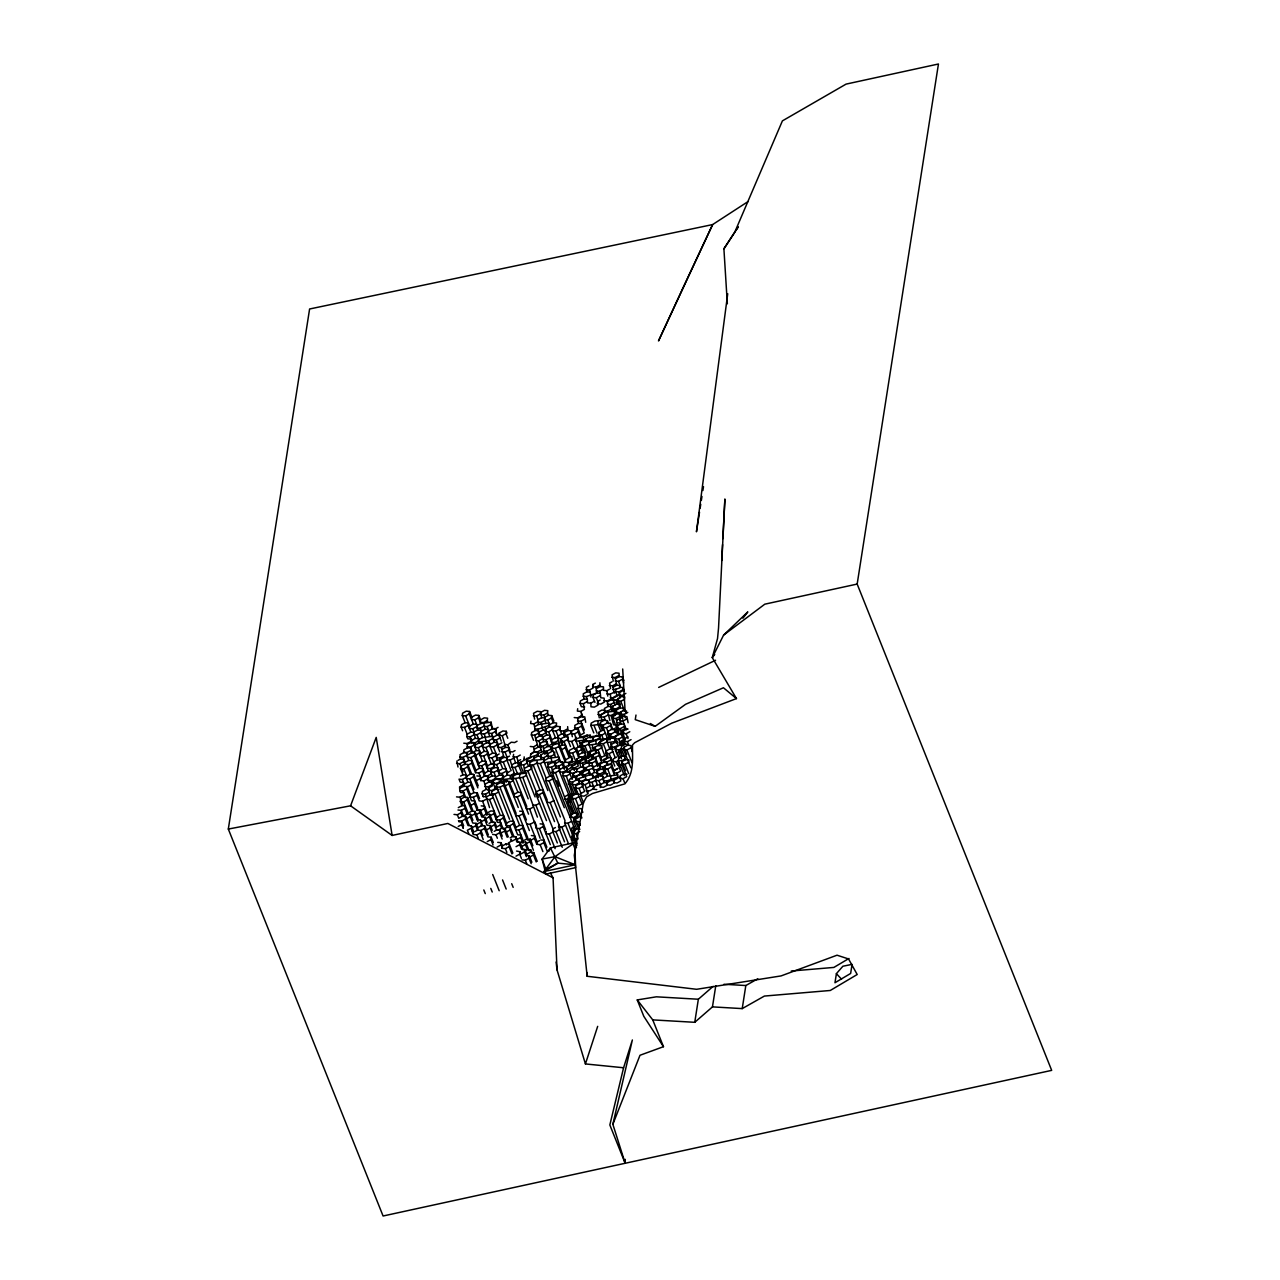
<?xml version="1.0" encoding="UTF-8"?>
<svg xmlns="http://www.w3.org/2000/svg" width="1280" height="1280" viewBox="0 0 1280 1280"><rect width="100%" height="100%" fill="white"/><g stroke="black" fill="none" stroke-linecap="round" stroke-linejoin="round"><path stroke-width="1.5" d="M622.688 668.992L625.088 710.864M625.168 1163.264L612.864 1124.304L632.368 1039.968L623.584 1067.76L609.84 1124.96L625.168 1163.264L625.264 1159.376M721.728 560.448L722.544 544.592M722.864 538.64L724.896 498.976L718.544 628L717.536 638.512L712.272 657.616L736.464 698.592L671.632 723.232L634.72 742.704L632.528 744.912C632.176 758.352 634.704 772.352 624.928 783.824L592.48 793.488L586.592 796.864L583.376 802.752L574.304 855.248L587.168 976.272L696.608 989.296L781.104 975.904L837.04 955.2L848.56 958.96L857.2 974.512L830.272 990.48L764.4 996.064L742.224 1008.608L712.464 1006.88L694.752 1022.304L652.752 1019.888L637.248 999.92L656.352 996.816L698.352 999.232L713.12 986.384M727.728 293.728L696.448 531.808L699.52 512.16M465.12 722.672L461.472 724.704L461.136 727.088L464.48 727.44L467.168 734.176L466.848 736.544L470.192 736.896L473.84 734.88L474.16 732.496L470.832 732.144L468.144 725.408L468.464 723.024L465.12 722.672L462.288 715.568L462.608 713.184L466.256 711.168L469.6 711.52L471.84 717.12L471.52 719.488L474.848 719.84L478.512 717.808L478.832 715.44L475.488 715.088L471.84 717.12M458 767.024L456.864 761.008M459.744 757.04L463.088 757.392L465.088 762.4L464.768 764.784L463.856 759.328L460.512 758.976L460.064 754.672L463.728 752.64L467.056 752.992L466.736 755.376L468.736 760.384L472.08 760.736L471.76 763.104L475.568 772.656L478.912 773.008L482.56 770.976L482.88 768.608L479.552 768.256L475.888 770.272L475.568 772.656M479.536 798.512L477.312 792.928L473.968 792.576L470.912 784.928L471.232 782.544L467.904 782.192L466 777.456L466.336 775.072L462.992 774.72L460.528 768.56L460.848 766.176L464.512 764.144L467.84 764.496L471.76 774.288M463.728 752.64L463.872 749.808L467.52 747.792L470.864 748.144L471.472 752.832L474.8 753.184L478.752 763.072L478.432 765.456L481.76 765.808L485.424 763.776L485.744 761.392L482.4 761.04L478.752 763.072M499.776 751.776L497.056 744.976L497.376 742.608L494.048 742.256L492.912 736.24L482.576 737.568L480.64 732.704L480.96 730.32L477.632 729.968L476.672 724.4L473.328 724.048L469.28 713.888L469.6 711.52M472.72 810.192L467.648 797.488L464.32 797.136L463.872 792.832L460.528 792.48L459.776 790.608L459.568 786.912L463.232 784.88L463.552 782.496L460.224 782.144L459.008 779.136L462.352 779.488L466 777.456M462.288 715.568L465.616 715.92L469.68 726.064L469.344 728.448L472.688 728.8L476.352 726.768M467.52 747.792L467.104 743.552L463.776 743.2M472.928 820.24L470.56 814.32L467.216 813.968L464.976 808.336L465.296 805.968L461.968 805.616L460.336 801.536L460.656 799.168L464.32 797.136M463.536 752.192L466.88 752.544L467.488 757.248L470.816 757.6L474.48 755.568L474.8 753.184M462.352 779.488L464.24 784.224L463.92 786.592L463.232 784.88M469.104 825.024L465.744 816.64L462.416 816.288L460.992 812.752L461.312 810.368L464.976 808.336M471.248 742.736L471.568 740.352L475.232 738.336L478.56 738.688L478.24 741.056L474.576 743.088L471.248 742.736L471.088 739.152L467.744 738.8L466.848 736.544M478.288 785.824L473.744 774.448L470.4 774.096L467.52 766.88L467.84 764.496M460.528 768.56L463.856 768.896L466.752 776.128L466.432 778.512L469.76 778.864L473.424 776.832L473.744 774.448M475.232 738.336L473.968 732L477.632 729.968M481.2 805.856L484.544 806.208L484.224 808.592L480.56 810.624L477.216 810.272L474.496 803.44L474.816 801.056L471.488 800.704L466.768 788.928L467.104 786.544L463.76 786.192L460.096 788.224M482.4 761.04L479.28 753.2L479.6 750.816L476.256 750.48L474.096 745.04L474.416 742.672L471.072 742.32L467.424 744.336M477.12 725.552L476.8 727.92L480.144 728.272L483.808 726.24L487.136 726.592L490.8 724.576L491.12 722.192L480.784 723.52L477.12 725.552L474.848 719.84M478.176 819.008L475.168 811.472L471.824 811.12L467.328 799.872L467.648 797.488M473.872 832.144L471.36 825.872L468.032 825.52L465.424 819.008L465.744 816.64M475.328 744.96L475.008 747.328L478.336 747.68L482 745.664L482.32 743.28L478.992 742.928L475.328 744.96L474.416 742.672M467.104 786.544L470.304 794.592L469.984 796.976L473.328 797.328L476.976 795.296L477.312 792.928M480.592 719.856L480.272 722.24L483.616 722.592L487.264 720.56L487.584 718.192L484.256 717.84L480.592 719.856L478.832 715.44M473.648 734.384L476.976 734.736L478.928 739.584L478.608 741.968L488.928 740.64L492.592 738.608M481.344 731.28L481.024 733.648L484.352 734L488.016 731.984L488.336 729.6L485.008 729.248L481.344 731.28L480.144 728.272M475.088 831.472L477.52 830.128L477.84 827.744L476.096 823.36L472.752 823.008L470.24 816.688L470.56 814.32M480.608 753.36L480.288 755.744L483.632 756.096L487.28 754.064L487.6 751.68L484.272 751.328L480.608 753.36L478.336 747.68M471.36 825.872L472.912 833.872M482.944 744.816L482.608 747.2L485.952 747.552L489.616 745.52L489.936 743.136L486.592 742.8L482.944 744.816L481.936 742.32M477.856 821.392L474.832 813.84L475.168 811.472M480.656 780.56L480.976 778.176L484.624 776.16L487.968 776.512L487.648 778.88L483.984 780.912L480.656 780.56L480.208 776.272L476.88 775.92M477.216 810.272L477.552 807.888L473.328 797.328M477.84 827.744L481.504 825.712L484.848 826.064L484.528 828.448L480.864 830.48L477.52 830.128L475.776 825.728L476.096 823.36M488.8 730.752L488.48 733.136L491.808 733.488L495.472 731.456L495.792 729.072L492.448 728.736L488.8 730.752L487.136 726.592M481.76 765.808L484.688 773.104L484.368 775.488L487.696 775.84L491.36 773.808M482.128 793.792L482.448 791.424L486.096 789.392L489.44 789.744L489.12 792.128L485.456 794.144L482.128 793.792L483.328 796.816M487.152 822.304L485.168 817.344L481.824 816.992L480.032 812.464L480.352 810.08L477.008 809.728M486.096 789.392L483.984 780.912M483.632 756.096L487.536 765.872L487.216 768.24L490.544 768.592L494.208 766.576L494.528 764.192L492 757.888L488.672 757.536L488.992 755.152L485.952 747.552M488.928 740.64L490.064 746.656L493.408 747.008L497.056 744.976M481.504 825.712L480.496 820.016L477.168 819.664M491.808 733.488L492.976 739.6L496.32 739.952L499.984 737.92M483.232 839.584L480.544 832.848L480.864 830.48L482.88 835.52M487.696 775.84L488.192 780.256L491.52 780.608L495.184 778.576L498.88 779.824L502.544 777.808L502.864 775.424L499.52 775.072L495.872 777.104L493.968 772.352L490.624 772L490.96 769.616L494.608 767.584L497.952 767.936L497.632 770.32L499.52 775.072M493.536 795.168L490.192 794.816L488.368 790.256L488.688 787.872L492.352 785.856L491.52 780.608L492.24 782.4L488.912 782.048L485.248 784.08M492.272 830.304L490.384 825.568L487.04 825.216L484.848 819.712L485.168 817.344M493.28 764.272L493.6 761.888L497.264 759.872L500.608 760.224L500.272 762.592L496.624 764.624L493.28 764.272L494.608 767.584M497.264 759.872L495.984 753.488L492.656 753.136L488.992 755.152M507.008 733.152L506.272 731.312L502.944 730.96L499.28 732.992L498.96 735.376L501.264 741.168M518.16 842.368L515.936 836.816L512.608 836.464L510.016 830L510.336 827.632L507.008 827.28L503.312 818.016L503.632 815.632L500.288 815.28L491.648 793.632L491.712 790.608L488.368 790.256M498.96 789.584L495.632 789.232L493.152 783.024L493.472 780.64L497.12 778.624L500.464 778.96L502.144 783.184L505.808 781.152L509.136 781.504L514.24 794.256L513.904 796.64L517.248 796.992L520.912 794.96L521.232 792.592L517.888 792.24L514.24 794.256M493.408 747.008L496.72 755.344L496.4 757.712L499.744 758.064L503.392 756.032M496.32 739.952L498.256 744.8L497.936 747.184L501.28 747.536L504.928 745.504M476.976 795.296L479.216 800.896L482.56 801.248L487.232 812.96L490.896 810.928L494.224 811.28L493.904 813.664L497.344 822.256L500.672 822.608L500.352 824.992L496.688 827.008L494.848 822.4L491.52 822.048L489.392 816.752L489.728 814.368L486.384 814.016L482.72 816.048L480.352 810.08M495.184 778.576L495.504 776.208L492.176 775.856L488.512 777.872M492 832.8L490.064 827.952L490.384 825.568M495.696 786.208L495.36 788.576L491.712 790.608M509.552 819.264L496.624 786.912L496.48 783.376L493.152 783.024M499.952 761.792L500.288 759.424L503.936 757.392L507.28 757.744L506.96 760.112L503.296 762.144L499.952 761.792L502.72 768.72L506.064 769.072L507.2 775.12L503.552 777.152L503.232 779.52L513.552 778.208L513.232 780.576L509.584 782.608M496.624 764.624L499.072 770.752L498.752 773.12L502.08 773.472L505.744 771.456M503.936 757.392L501.28 747.536M493.04 844.96L490.896 839.584L491.216 837.216L487.888 836.864L484.528 828.448M510.288 754.096L509.008 747.696L505.664 747.344L502.288 735.728L496.96 735.2L493.312 737.216M507.776 738.272L505.952 733.696L506.272 731.312M519.696 811.136L523.04 811.488L522.72 813.872L519.056 815.888L515.728 815.536L516.048 813.168L503.952 782.864L500.608 782.512L500.464 778.96M502.272 836.16L499.968 830.368L496.624 830.016L494.528 824.784L494.848 822.4M482.56 801.248L486.208 799.216L489.552 799.568L496.64 817.312L496.304 819.68L499.648 820.032L503.312 818.016M511.152 770.64L506.816 759.776L507.136 757.392L509.568 756.048M532.88 845.68L530.288 839.2L526.96 838.848L522.64 828.048L522.96 825.664L519.632 825.312L503.616 785.248L503.952 782.864M503.296 762.144L507.488 772.656L507.168 775.04L510.544 775.472L514.176 773.36M502.16 839.056L499.648 832.752L499.968 830.368M518.256 807.504L508.816 783.888L509.136 781.504M502.048 848.32L502.368 845.936L506.016 843.904L509.36 844.256L509.04 846.64L505.376 848.656L502.048 848.32L501.072 842.704L497.728 842.352M524.72 772.592L514.384 773.92L510.144 760.128L506.816 759.776M510.416 778.32C511.376 771.632 508.224 781.232 513.744 778.672L512.816 776.352L516.48 774.32L526.816 772.992M511.664 767.104L515.008 767.456L518.672 765.424L518.992 763.056L515.648 762.704L513.264 756.72L513.584 754.352M507.184 837.264L504.688 831.008L505.008 828.624L501.664 828.272L498 830.304M506.608 823.104L506.288 825.488L509.632 825.84L513.28 823.808L513.616 821.44L510.272 821.088L506.608 823.104L494.976 793.984L491.648 793.632M517.888 792.24L512.496 778.72L512.816 776.352M521.376 772.24L517.856 763.408L518.176 761.04L520.624 759.68M523.472 772.656L520.272 764.64L520.592 762.256L524.256 760.24L524.176 756.864M519.808 774.672L519.488 777.056L528.192 798.816M496.624 786.912L499.968 787.264L515.968 827.344L515.648 829.728L518.976 830.08L522.64 828.048M530.944 721.152L530.624 723.536L533.968 723.888L537.616 721.856L538.656 724.448L548.992 723.12L549.296 727.088L552.64 727.44L556.288 725.408L556.608 723.024L553.28 722.672L549.616 724.704L549.296 727.088L545.632 729.104L545.312 731.488L546.704 734.976L550.048 735.328L549.728 737.712L552.208 743.92L562.544 742.592L562.208 744.976L558.56 746.992M535.088 796.912L524.56 770.544L523.616 764.992L520.272 764.64M523.072 849.872L520.032 842.24L516.688 841.888L515.936 836.816M524.56 770.544L527.888 770.896L531.552 768.864L531.872 766.48L528.528 766.128L526.448 760.896L526.768 758.512L537.424 754.816L537.744 752.432L534.4 752.08L530.736 754.112L530.416 756.496M534.608 719.136L533.552 713.312L537.216 711.296L540.544 711.648L540.512 714.72L543.84 715.072L547.504 713.04L547.824 710.672L544.496 710.32L540.832 712.352M527.584 760.592L527.264 762.96L523.616 764.992M533.504 740.272L531.36 734.912L531.68 732.528L535.328 730.496L538.672 730.848L539.472 736.048L542.816 736.4L543.584 741.536L546.928 741.888L547.488 746.48L550.832 746.832L552.448 750.912M535.328 730.496L533.968 723.888M554.528 821.6L542.944 792.592L543.264 790.208L539.936 789.856L529.888 764.688L529.776 761.248L526.448 760.896M537.232 861.328L533.76 852.592L530.416 852.24L526.752 854.272L524.88 849.552L521.536 849.2L519.712 844.624L520.032 842.24M522.976 843.248L520.672 837.488L520.992 835.12L517.664 834.768L513.28 823.808M521.408 858.432L519.696 854.128L520.016 851.744L516.544 851.056M537.936 719.488L537.696 722.064L541.04 722.416L544.704 720.384M541.504 747.488L538.16 747.136L534.688 735.264L531.36 734.912M530.24 746.464L533.568 746.816L534.4 752.08M533.952 760.496L533.76 756.848L533.952 760.496L544.288 759.2L543.968 761.568L549.792 776.144L553.12 776.496M543.84 715.072L545.024 718.016L541.68 717.664L540.544 711.648M534.672 728.848L538.016 729.2L538.864 734.512L542.192 734.864L545.856 732.848M532.128 853.36L530.736 849.872L527.408 849.52L525.392 844.496L525.712 842.112L522.384 841.76L519.936 843.12M526.432 856.656L524.544 851.92L524.88 849.552M530.208 762.32L533.872 760.288L537.2 760.64L536.976 763.248L540.304 763.6L543.968 761.568M530.736 754.112L534.176 751.536L537.52 751.888L537.936 756.096L534.272 758.128M545.248 752.048L541.904 751.696L539.616 745.936L539.936 743.568L543.584 741.536M537.408 817.104L522.832 777.408L512.496 778.72M545.648 722.768L544.736 717.296L548.384 715.264L551.728 715.616L553.936 721.168M540.944 758.832L540.688 754.992L544.352 752.976L547.68 753.328L548.4 758.304L558.736 756.976L559.248 761.456L562.576 761.808L564.624 766.912L575.28 763.2L578.608 763.552M542.192 734.864L542.736 739.376L546.064 739.728L549.728 737.712M546.48 820.608L535.952 794.256L536.272 791.888L539.936 789.856M533.456 850.32L529.968 841.584L530.288 839.2M531.184 863.728L528.976 858.192L529.296 855.808L525.968 855.472M540.128 838.256L529.712 809.024L526.384 808.672L526.704 806.288L515.84 779.072M544.928 754.432L542.944 746.288L539.616 745.936M530.416 852.24L530.736 849.872M540.784 839.936L544.128 840.288L543.808 842.656L540.144 844.688L536.816 844.336L534.384 838.256L534.704 835.888L531.36 835.536M540.368 757.376L543.696 757.728L544.416 762.704L554.752 761.392L558.416 759.36M553.28 722.672L551.408 718L551.728 715.616M536.224 861.952L533.44 854.976L533.76 852.592M543.52 750.88L546.848 751.232L547.504 756.048L550.832 756.4L554.496 754.384L554.816 752M536.816 844.336L537.136 841.952L530.096 824.352L526.768 824M556.016 731.072L558.816 738.08L555.472 737.728L552.304 729.808L552.64 727.44L552.672 730.72L556.016 731.072L559.664 729.04L559.984 726.672L556.656 726.32L552.992 728.336M560.352 816.96L545.808 780.544L546.128 778.176L540.304 763.6M564.32 807.712L548.048 766.96L547.76 763.056M547.824 753.68L551.488 751.648L550.832 746.832M545.312 731.488L548.656 731.84L551.808 739.76L551.488 742.128L554.832 742.48L558.48 740.464M555.392 756.624L551.968 748.032L552.288 745.664L555.936 743.632L559.28 743.984L565.584 759.776L565.264 762.144L562.832 763.504M550.336 844.64L543.12 826.576L543.44 824.192L540.096 823.84M575.456 830.704L552.096 772.288L552.416 769.92L556.08 767.888L559.408 768.24L559.088 770.624L568.64 794.528L571.984 794.88M557.664 738.384L557.984 736.016L561.648 733.984L564.976 734.336L564.656 736.72L560.992 738.736L557.664 738.384L559.2 742.24M556.08 767.888L555.36 762.912L552.016 762.56L548.368 764.576M546.288 831.328L545.968 833.696L549.296 834.048L552.96 832.032L553.28 829.648L539.296 794.608L535.952 794.256M554.752 761.392L555.264 765.856L558.608 766.208L562.256 764.176L562.576 761.808M572.576 758.096L572.256 760.48L568.592 762.496L565.264 762.144L558.96 746.368L559.28 743.984M565.584 759.776L569.248 757.744L565.232 747.696L565.552 745.328L562.208 744.976L560.992 738.736L562.544 742.592M570.496 746.496L567.664 739.44L568 737.056L564.656 736.72L563.936 734.912L564.256 732.528L567.92 730.512L571.248 730.864L571.072 733.6L574.416 733.952L578.08 731.936L578.4 729.552L575.056 729.2L571.392 731.232M559.904 769.472L559.584 771.856L562.928 772.208L566.576 770.176L566.896 767.792L563.568 767.44L559.904 769.472L558.608 766.208M557.328 842.96L552.656 831.28L552.976 828.896L555.424 827.552M567.92 730.512L567.648 726.64M570.944 795.456L563.04 775.68L562.928 772.208M572.32 736.72L571.248 730.864M564.528 841.792L558.544 826.832L558.864 824.448M578.512 760.656L576.064 762.016L572.736 761.664L569.168 752.752L569.488 750.368L573.152 748.352L576.496 748.704L578.864 754.656L578.544 757.04L581.888 757.376L585.536 755.36M570.656 772.368L567.312 772.016L566.896 767.792M569.072 763.68L568.752 766.064L568.592 762.496L569.072 763.68L572.736 761.664M571.872 816.976L555.44 772.64L552.096 772.288M575.056 729.2L574.8 725.392L578.464 723.36L581.808 723.712L581.472 726.096L584.24 732.976L580.576 735.008L580.256 737.392L583.584 737.744L587.248 735.712M577.696 708.704L577.376 711.088L580.72 711.44L584.368 709.408L583.376 703.728L580.032 703.376L580.352 701.008L584.016 698.976L587.36 699.328L587.472 702.832L590.816 703.168L594.48 701.152M575.584 794.272L572.24 793.92L566.384 776.032L563.04 775.68M572.192 779.408L569.632 773.008L569.952 770.624L573.616 768.608L577.04 769.152L580.688 767.12L586.032 767.68L589.68 765.648L593.024 766L594.336 772.448L597.664 772.8L596.496 769.872L593.168 769.52L591.888 763.136L588.544 762.784L588.864 760.416L592.528 758.384L595.872 758.736L595.536 761.12L597.696 766.496L598.016 764.112L595.344 757.44L592.016 757.088L592.336 754.704L595.984 752.688L599.328 753.04L599.008 755.408L601.664 762.08L598.016 764.112M569.296 781.696L569.616 779.312L573.264 777.28L576.608 777.632L576.288 780.016L572.64 782.064L569.296 781.696L574.256 794.144L570.608 796.16L570.288 798.544L577.648 817.008L574 819.024L573.68 821.408L576.656 828.864L579.984 829.216M567.632 769.632L571.296 767.616L571.616 765.232L572.096 766.416L575.744 764.384M578.464 723.36L577.552 717.888L574.224 717.552M577.712 751.76L581.376 749.744L581.696 747.36L578.352 747.008L575.344 739.456L575.664 737.072M570.608 837.856L564.656 822.928L564.976 820.56L549.136 780.896L545.808 780.544M572.656 814.144L567.68 801.664L568 799.28L564.656 798.928M574.08 812.896L570.432 814.912L570.112 817.296L573.44 817.648L577.104 815.616L577.424 813.248L574.08 812.896L568.272 798.32L568.592 795.936L572.24 793.92M574.416 733.952L576.368 738.848L576.048 741.216L586.384 739.904M584.016 698.976L583.232 693.84L586.896 691.824L590.24 692.176L590.944 697.136M573.264 777.28L573.056 773.552L576.704 771.536L580.048 771.888L583.712 769.856L584.032 767.472M578.544 757.04L576.16 751.072L576.496 748.704M585.696 722.288L584.816 716.912L581.488 716.56L581.536 713.488M579.408 794.208L576.08 793.872L572.32 784.432L572.64 782.064M585.008 760.384L583.808 757.392L580.48 757.04L576.816 759.072L576.496 761.44L578.288 765.936L574.624 767.952L574.304 770.336L573.616 768.608M586.896 691.824L586.368 687.328L588.816 685.984M578.976 829.872L575.536 821.264L575.872 818.88L579.52 816.864L572.096 798.272L572.416 795.888L576.08 793.872M583.808 747.824L585.856 752.976L582.528 752.624L579.376 741.568M576.96 768.96L576.704 771.536L572.976 773.36L569.632 773.008M579.632 780.384L576.288 780.032L576.208 776.624L579.856 774.592L583.2 774.944L582.048 772.08L592.704 768.368M580.688 767.12L579.344 760.56L582.992 758.528L586.336 758.88L589.808 756.4L593.136 756.736L592.816 759.12L589.168 761.152L585.824 760.8L586.672 762.928L590.016 763.28M581.904 817.984L578.048 808.352L578.368 805.968L582.032 803.936L575.696 788.064L575.648 784.784L572.32 784.432M581.664 745.664L585.008 746.016L589.584 757.472L586.256 757.12L581.664 745.664L582 743.28L585.648 741.264L595.984 739.936L599.648 737.904M576.608 843.216L571.488 830.416L571.808 828.032L574.256 826.688M575.696 788.064L579.024 788.416L582.688 786.384L583.008 784.016L579.664 783.664L578.896 778.544L589.552 774.848L592.896 775.2L593.68 777.2L597.344 775.168M579.856 774.592L580.048 771.888L580.656 773.424L584.32 771.392L582.352 763.296L579.024 762.944M575.008 848.752L571.408 839.744L571.728 837.376L574.176 836.016M571.984 836.48L572.32 834.096L568 823.28L564.656 822.928M576.912 843.872L572.672 833.264L572.992 830.896L576.656 828.864M586.048 689.712L589.392 690.064L593.056 688.032L592.88 684.448L595.328 683.104M585.648 741.264L585.968 738.88L589.632 736.864L599.968 735.536L598.72 732.416L602.368 730.384L600.112 724.704L600.432 722.336L604.08 720.304L607.424 720.656L608.64 723.712M576.464 847.6L572.816 838.448L573.136 836.08L574.208 838.752M583.808 757.392L583.488 759.776L582.992 758.528M582.88 777.328L582.048 772.08M594.96 702.384L592.96 697.376L593.296 695.008L596.912 692.88M581.84 784.288L582.16 781.92L585.824 779.888L589.168 780.24L588.848 782.624L585.184 784.64L581.84 784.288L584.672 791.392L581.024 793.408L580.704 795.792L583.6 803.04M586.144 758.416L586.016 761.264L582.352 763.296M593.792 732.912L590.848 725.52L591.168 723.152L594.816 721.12L605.152 719.792L604.112 717.184L600.768 716.832L601.088 714.448L604.752 712.416L615.088 711.104L614.768 713.472L611.104 715.504L607.76 715.152L604.112 717.184M588.592 758.176L587.568 752.416L591.232 750.4L588.672 743.984L588.992 741.616L589.072 745.008L599.408 743.68L599.088 746.064L598.992 742.672L602.656 740.64M590.144 734.944L589.824 737.328L593.152 737.68L596.816 735.648M600.192 700L597.744 701.344L597.424 703.728L600.768 704.08L604.416 702.048L604.128 698.128L600.784 697.776L600.288 693.328L596.944 692.976L595.904 687.184L592.56 686.832M585.712 770.048L586.032 767.664L587.12 770.384M596.544 750.864L593.2 750.528L589.536 752.544L589.808 756.4M609.328 689.312L606.88 690.672L603.552 690.32L603.456 686.88L600.112 686.528L599.888 682.768M588.016 791.744L587.696 794.112L585.184 784.64M589.552 774.848L589.04 770.4L590.672 774.464L594.336 772.448M593.2 750.528L592.416 745.36M596.752 789.584L593.408 789.232L593.568 786.448L590.224 786.096L588.928 779.632L599.568 775.936L602.912 776.288L603.376 780.624L606.704 780.976L617.36 777.28L620.704 777.632M599.264 717.872L598.224 712.08L601.888 710.064L605.216 710.416M598.16 721.472L597.84 723.856L600.384 730.208M587.248 754.8L592.56 755.28L596.208 753.248L595.024 747.072L598.672 745.04M596.064 743.328L595.984 739.936M592.576 777.616L592.896 775.2M603.376 739.28L600.048 738.928L598.72 732.416M593.408 789.232L593.728 786.864L591.936 782.368L588.608 782.016M597.904 714.464L601.248 714.816L604.896 712.784L604.432 708.448L608.096 706.416L611.424 706.768L616.752 704.096L620.096 704.448L619.776 706.832L616.112 708.848L612.784 708.496L613.104 706.128M608.144 755.92L604.8 755.568L599.952 743.424L600.272 741.04L603.936 739.008L607.264 739.36L607.28 742.56L617.6 741.232M607.776 696.096L606.88 690.672M595.92 777.968L595.6 780.336L597.392 784.832L600.72 785.184L598.928 780.688L595.6 780.336L591.936 782.368M598.32 777.632L597.056 771.264L600.704 769.232L604.048 769.584M610.672 738.352L607.344 738L603.12 727.44L603.44 725.056L607.104 723.04L610.432 723.392L612.88 729.488L616.544 727.472L612.816 718.16L613.136 715.776L616.8 713.76L620.128 714.112L619.808 716.48L616.16 718.512L612.816 718.16M610.544 688.64L609.6 683.104L612.048 681.76M608.096 706.416L607.2 701.008L603.856 700.656M602.016 745.392L601.696 747.776L598.032 749.792L594.704 749.44M599.648 766.576L599.968 764.208L603.632 762.176L606.976 762.528L606.64 764.912L602.992 766.928L599.648 766.576L600.704 769.232M613.264 681.088L612.064 674.88L615.712 672.864L619.056 673.216L619.136 676.608L622.48 676.96L623.936 680.624M598.032 749.792L601.152 757.584L600.816 759.968L604.16 760.32L606.592 758.96M599.968 764.208L600.16 767.856L596.496 769.872M614.496 700.096L611.168 699.744L610.24 694.256L606.912 693.904M607.104 723.04L607.424 720.656M614.288 693.184L612.624 685.84L609.28 685.488M600.4 787.568L600.48 784.56L604.128 782.528L607.472 782.88L606.704 780.976M607.68 773.856L604.336 773.504L602.992 766.928M603.632 762.176L603.824 759.472L607.472 757.44L610.816 757.792L611.744 763.312L609.312 764.656M610.064 739.984L607.6 733.824L607.92 731.44L611.584 729.424L614.912 729.776L616.128 732.8M613.152 749.264L609.808 748.912L606.944 741.744L607.264 739.36M610.304 697.584L613.648 697.936L617.296 695.92L615.568 691.6L615.904 689.216L619.84 687.92L620.176 685.552L616.832 685.2L615.072 677.616L611.744 677.264M607.824 758.288L605.824 753.312L606.16 750.944L609.808 748.912M615.12 704.848L613.088 699.744L613.408 697.36L617.072 695.328L620.4 695.68L618.912 691.952L615.568 691.6M604.128 782.528L602.912 776.288M613.984 783.184L614.08 780.24L617.744 778.224L617.68 774.912L607.36 776.224L604.336 768.656L604.656 766.272L608.304 764.24L611.648 764.592L614.064 770.64L617.712 768.608M611.584 729.424L610.432 723.392M611.104 715.504L613.52 724.736L616.864 725.088M618.24 742.832L614.912 742.48L614.592 738.512L611.248 738.16L610.608 736.544L610.928 734.176L614.592 732.144L617.936 732.496M616.752 704.096L616.432 700.08L618.864 698.736M615.008 757.088L610.928 746.88L611.248 744.512L614.912 742.48M617.44 700.992L617.76 698.608L621.424 696.592L624.752 696.928L624.432 699.312L620.768 701.344L617.44 700.992L620.208 707.936L623.552 708.288L623.232 710.656L626.56 711.008M616.8 713.76L616.112 708.848M620.08 698.064L619.2 692.688L622.864 690.656L622.896 687.536L619.552 687.184M600.16 786.944L603.488 787.296L607.152 785.264L607.312 782.48L610.976 780.464L614.304 780.816L613.712 779.312M614.592 732.144L614.912 729.776M617.808 725.808L616.16 718.512M623.616 683.008L622.48 676.96M614.352 774.56L611.328 766.976L611.648 764.592M615.344 738.736L615.664 736.352L619.312 734.336L622.656 734.688L622.336 737.056L618.672 739.088L615.344 738.736L617.92 745.216L614.272 747.232L610.928 746.88M616.848 729.792L617.6 734.88L613.952 736.896L610.608 736.544M619.312 734.336L616.912 728.32L617.232 725.952L620.896 723.92L624.24 724.272L624.736 728.72L628.08 729.072M614.768 766.032L612.896 761.36L613.216 758.992L616.88 756.96M620.512 718.224L619.568 712.688L624.752 709.664L626.24 713.392M619.216 757.984L615.824 749.504L616.144 747.136L619.808 745.104L623.136 745.456M620.896 723.92L619.952 718.368M622.832 719.232L620.768 714.064L621.104 711.696M619.808 745.104L619.792 741.888L623.456 739.872L620.256 728.672L616.912 728.32M621.456 758.784L618.848 752.24L619.168 749.856L621.6 748.512M624.368 775.6L618.32 760.464L618.64 758.096L622.288 756.064L625.632 756.416M617.616 768.384L613.968 770.4L613.648 772.784L616.976 773.136L620.64 771.104L618.128 764.816L618.448 762.448L620.336 767.152M620.72 748.928L620.4 751.312L622.288 756.064M626.768 728.992L623.12 731.024L622.8 733.392L625.328 739.76L621.68 741.776L621.36 744.16L624.688 744.512M625.632 759.616L621.984 761.632L621.664 764.016L624.992 764.368L628.656 762.336L628.976 759.968L625.632 759.616L621.216 748.528L621.536 746.16L625.184 744.128L628.528 744.48L627.392 741.648L624.064 741.296L624.384 738.912L628.032 736.88M628.096 722.736L626.944 716.704L623.616 716.352L616.848 720.24M623.536 744.816L623.872 742.448M613.76 782.624L617.104 782.976L620.752 780.944L620.032 775.952L623.68 773.92L627.024 774.272M630.848 767.84L623.584 749.632L623.904 747.264L627.568 745.232L630.896 745.584L632.032 751.616M727.344 303.808L723.904 248.816L734.864 231.936L782.4 120.88L846.08 84.112L938.448 64L857.168 584.064L1051.68 1070.368L383.088 1216L228.32 829.056L309.6 308.992L712.624 224.576L748.048 201.568M635.984 715.04L635.264 719.648L655.152 726.336L685.568 704.304L723.44 687.76L736.464 698.592M700.128 508.224L700.752 504.288M701.36 500.368L701.968 496.432M702.896 490.528L703.504 486.608M694.752 1022.304L698.352 999.232M712.464 1006.88L715.776 985.728M742.224 1008.608L745.824 985.536L757.776 978.784M836.4 973.648L834.976 982.736L850.64 973.456L852.064 964.368L842.88 966.24L836.4 973.648L841.52 979.184M623.584 1067.76L585.424 1063.936L597.68 1026.352M228.32 829.056L350.576 805.808L376.208 737.392L392.128 835.44L447.824 823.456L553.072 877.824L557.024 969.872L585.424 1063.936M612.864 1124.304L640 1055.264L663.472 1046.688L652.752 1019.888M548.88 851.312L550.432 847.888L573.104 842.944M742.896 618.208L747.808 611.904L723.616 635.072L712.272 657.616L714.736 654.464M573.328 843.664L554.992 856.672L544 871.568L545.904 874.112L575.616 867.648L574.912 846.272M723.904 248.816L738.144 227.136M735.952 230.272L738.144 226.944M723.616 635.072L764.816 604.176L857.168 584.064M848.944 958.48L833.872 967.424L791.248 971.024M465.616 715.92L469.28 713.888M464.48 727.44L468.144 725.408M469.68 726.064L473.328 724.048M467.168 734.176L470.832 732.144M476.976 734.736L480.64 732.704M467.104 743.552L470.768 741.536M491.12 722.192L492.304 728.352L495.632 728.704L498.08 727.344M478.928 739.584L482.576 737.568M467.104 746.72L470.432 747.072L474.096 745.04M466.88 752.544L470.544 750.512M533.232 715.696L536.576 716.048L540.224 714.016M458.08 760.336L460.512 758.976M463.088 757.392L466.736 755.376M467.808 754.864L471.472 752.832M502.288 735.728L505.952 733.696M476.256 750.48L472.608 752.496L470.432 747.072M490.384 744.272L494.048 742.256M595.904 687.184L599.568 685.152M541.68 717.664L538.016 719.68L536.576 716.048M615.072 677.616L618.736 675.584M456.544 763.376L459.872 763.728L463.536 761.712M475.616 755.232L479.28 753.2M596.448 688.56L600.112 686.528M615.488 678.624L619.136 676.608M465.088 762.4L468.736 760.384M498.256 744.8L501.92 742.784M582.912 696.224L586.256 696.576L596.944 692.976M534.992 726.48L538.656 724.448M544.416 719.664L547.744 720.016L551.408 718M596.128 690.944L599.472 691.296L603.136 689.264M615.152 681.008L618.496 681.36L622.16 679.328M468.096 765.136L471.76 763.104M612.624 685.84L616.272 683.808M463.856 768.896L467.52 766.88M504.496 744.432L507.84 744.784L511.28 742.224L514.624 742.576L517.056 741.216M583.376 703.728L587.024 701.712M613.168 687.216L616.832 685.2M538.016 729.2L548.672 725.504M502.016 749.376L505.664 747.344M592.96 697.376L596.304 697.728L599.968 695.696M492 757.888L495.664 755.856M496.72 755.344L499.168 753.984M539.184 732.144L542.848 730.112L546.176 730.464L545.008 727.536M460.56 776.08L462.992 774.72M534.688 735.264L538.352 733.232M501.68 751.744L505.024 752.096L508.688 750.08M610.24 694.256L613.904 692.24M466.752 776.128L470.4 774.096M618.912 691.952L622.576 689.92M535.824 738.08L539.472 736.048M548.656 731.84L552.304 729.808M487.536 765.872L491.184 763.84L494.528 764.192M515.056 750.576L512.624 751.936L509.28 751.584L509.6 749.2L507.84 744.784M607.2 701.008L610.864 698.976M543.056 737.008L546.704 734.976M577.552 717.888L581.216 715.872M607.504 701.776L611.168 699.744M577.824 718.576L581.488 716.56M535.488 740.464L538.832 740.8L542.496 738.784M625.872 693.376L622.224 695.408L618.88 695.056M464.24 784.224L467.904 782.192M484.688 773.104L488.336 771.088L491.68 771.44L490.544 768.592M533.568 746.816L537.232 744.8M510.144 760.128L513.808 758.096M607.184 704.144L610.528 704.496L614.176 702.48M577.504 720.96L580.848 721.312L584.496 719.28M513.264 756.72L516.608 757.072L520.256 755.056M559.984 726.672L560.32 730.688L563.664 731.04L567.328 729.024M476.224 780.688L479.888 778.656M534.496 749.152L538.16 747.136M551.808 739.76L555.472 737.728M467.264 786.944L470.912 784.928M493.968 772.352L497.632 770.32M499.072 770.752L501.504 769.392M542.944 746.288L546.608 744.272M459.776 790.608L463.12 790.944L466.768 788.928M604.112 710.816L607.456 711.168L611.104 709.152L614.48 709.6L615.088 711.104M574.48 727.76L577.824 728.112L581.472 726.096M511.984 764.72L515.648 762.704M537.52 751.888L541.184 749.856M543.84 748.512L547.488 746.48M563.936 734.912L567.28 735.264L570.928 733.232M552.208 743.92L548.544 745.936L546.064 739.728M616.56 709.952L620.208 707.936M523.856 759.232L527.184 759.584L530.848 757.552M538.256 753.728L541.904 751.696M456.544 796.88L459.888 797.232L463.552 795.2M507.488 772.656L509.936 771.312M560.672 741.12L564.016 741.472L567.664 739.44M546.848 751.232L550.512 749.216M529.776 761.248L533.44 759.216M470.304 794.592L473.968 792.576M590.848 725.52L601.168 724.208M551.968 748.032L555.296 748.384L558.96 746.368M611.776 717.184L615.44 715.168L612.784 708.496M484.928 786.464L488.272 786.816L491.92 784.784M567.28 735.264L568.352 741.12L571.68 741.472L575.344 739.456M576.368 738.848L587.024 735.136L590.352 735.488L590.032 737.872L589.632 736.864M496.48 783.376L500.144 781.344M460.336 801.536L463.68 801.888L467.328 799.872M510.736 775.936L514.384 773.92M524.88 768.16L528.528 766.128M543.696 757.728L547.36 755.696M496.944 784.544L500.608 782.512M501.248 782.016L503.68 780.656L507.024 781.008L506.56 779.872M620.768 714.064L624.112 714.416L627.776 712.4M529.888 764.688L533.216 765.04L536.88 763.024L547.872 790.56M561.568 749.728L565.232 747.696M458.304 807.632L461.968 805.616M544.736 760.336L548.4 758.304M491.968 791.264L495.632 789.232M603.12 727.44L606.464 727.792L610.112 725.76M499.968 787.264L503.616 785.248M580.096 743.376L583.76 741.344L587.104 741.696L585.968 738.88M505.152 785.904L508.816 783.888M619.632 720.752L622.96 721.104L626.624 719.072M470.832 805.472L474.496 803.44M490.192 794.816L486.528 796.832L483.2 796.48M522.832 777.408L526.48 775.376M578.352 747.008L574.704 749.04L571.68 741.472M454 814.416L457.344 814.768L460.992 812.752M494.976 793.984L498.64 791.968M598.4 734.784L601.728 735.136L605.392 733.12M589.392 742.624L600.048 738.928M585.008 746.016L588.672 743.984M569.168 752.752L572.512 753.104L576.16 751.072M489.552 799.568L493.2 797.536M555.584 763.472L559.248 761.456M620.256 728.672L623.92 726.656M462.416 816.288L458.752 818.304L457.344 814.768M469.392 812.464L471.824 811.12M467.216 813.968L463.568 815.984L461.312 810.368L457.984 810.016M548.048 766.96L551.376 767.312L555.04 765.28M607.344 738L603.68 740.032L601.728 735.136M621.088 730.752L624.736 728.72M578.864 754.656L582.528 752.624M458.432 820.688L461.76 821.04L465.424 819.008M471.184 815.872L474.832 813.84M607.6 740.176L611.248 738.16M466.576 818.72L470.24 816.688M599.952 743.424L603.296 743.76L606.944 741.744M476.368 814.48L480.032 812.464M458.208 826.48L461.856 824.448L462.176 822.08L458.848 821.728M555.44 772.64L559.088 770.624M620.752 733.12L626.128 733.744L629.792 731.728M546.128 778.176L549.792 776.144M586.256 757.12L582.592 759.152L581.888 757.376M576.496 761.44L579.84 761.792L582.272 760.448M549.136 780.896L552.8 778.88M563.36 773.296L567.024 771.28L570.352 771.632L569.952 770.624M490.24 815.68L493.904 813.664M595.344 757.44L599.008 755.408M485.744 818.768L489.392 816.752M583.024 764.96L586.672 762.928M476.528 824.416L480.176 822.4M481.184 821.744L484.848 819.712M472.112 827.76L475.776 825.728M627.392 741.648L631.056 739.616M566.384 776.032L570.032 774M601.152 757.584L604.8 755.568M591.888 763.136L595.536 761.12M605.824 753.312L609.168 753.664L612.832 751.648M496.64 817.312L499.072 815.952M539.296 794.608L542.944 792.592M489.072 823.408L491.52 822.048M572.736 775.936L576.064 776.288L579.728 774.256M593.488 767.152L597.136 765.12L600.48 765.472M623.584 749.632L626.912 749.984L630.576 747.968M603.504 761.84L606.832 762.192L610.496 760.176M490.88 826.8L494.528 824.784M468.848 833.904L467.376 830.272L471.04 828.256L473.552 834.528L476.88 834.88L480.544 832.848M581.728 774.448L585.072 774.8L588.72 772.768M486.4 829.968L490.064 827.952M532.544 804.912L535.872 805.264L539.536 803.232M529.712 809.024L533.376 806.992M612.896 761.36L616.24 761.712L618.672 760.368M575.648 784.784L579.312 782.752M578.576 780.928L581.92 781.28L585.568 779.248L589.168 780.24M576.016 785.68L579.664 783.664M494.192 831.376L496.624 830.016M618.32 760.464L621.648 760.816L625.312 758.8M604.336 768.656L607.664 769.008L611.328 766.976M596.736 773.632L600.064 773.984L603.728 771.968M533.216 765.04L547.136 799.872L546.816 802.256L550.144 802.608L553.808 800.576M504.56 828.624L507.008 827.28M604.336 773.504L600.688 775.52L600.064 773.984M492.64 834.432L495.984 834.784L499.648 832.752M564.992 796.56L568.64 794.528M501.024 833.024L504.688 831.008M487.232 841.616L490.896 839.584M506.368 832.032L510.016 830M598.928 780.688L602.592 778.672M603.696 778.256L607.36 776.224M515.968 827.344L519.632 825.312M586.576 788.112L590.224 786.096M593.728 786.864L597.392 784.832M572.096 798.272L575.44 798.624L579.088 796.592M593.248 788.816L589.584 790.848L586.24 790.496M530.096 824.352L533.76 822.32M586.48 794.8L584.032 796.144L580.704 795.792M510.16 837.808L512.608 836.464M497.088 847.104L500.752 845.072M612.768 783.856L610.32 785.216L606.992 784.864M619.712 778.32L623.04 778.672L626.704 776.656L621.664 764.016M508.384 842.912L510.816 841.552L511.152 839.184L511.952 841.216L515.616 839.184M517.024 839.52L520.672 837.488M534.672 821.424L536.448 825.872L536.128 828.24L539.456 828.592L543.12 826.576M524.512 840.192L526.96 838.848M516.048 846.656L519.712 844.624M534.384 838.256L530.72 840.288L527.392 839.936M526.304 843.6L529.968 841.584M521.744 846.512L525.392 844.496M568 823.28L571.648 821.264M558.544 826.832L561.888 827.184L565.536 825.152M537.136 841.952L539.568 840.608M552.656 831.28L556 831.632L559.648 829.6L559.968 827.216L550.144 802.608M524.96 850.864L527.408 849.52M516.032 856.16L519.696 854.128M524.544 851.92L520.896 853.952L520.016 851.744M529.776 857.008L533.44 854.976M521.984 859.872L525.328 860.224L528.976 858.192M572.672 833.264L576.016 833.616L579.664 831.6M545.12 869.808L557.808 863.136L575.216 864.768L544 871.568L557.808 863.136L550.432 847.888L542.112 859.072L545.904 874.112M715.568 660.256L658.656 687.424M724 984.272L745.824 985.536M612.848 689.6L615.904 689.216M613.088 699.744L616.432 700.08L617.792 703.488M616.096 702.464L619.44 702.816L620.096 704.448M584.688 707.04L581.36 706.688L580.032 703.376M616.224 712.336L619.568 712.688L620.128 714.112M619.248 715.056L622.576 715.408M616.528 722.624L619.856 722.976L620.416 724.336M600.112 724.704L603.44 725.056M607.6 733.824L610.928 734.176M600.368 736.544L597.024 736.192L596.624 735.184M619.472 744.272L622.816 744.624L621.68 741.776M621.216 748.528L624.544 748.88M579.776 745.76L583.12 746.112L582 743.28M615.824 749.504L619.168 749.856M592.08 747.728L595.424 748.08L595.024 747.072M618.848 752.24L622.176 752.592M572 756.624L568.656 756.272L568.976 753.904L564.016 741.472M618.128 764.816L621.456 765.168M602.672 769.312L606 769.664L604.656 766.272M571.296 767.616L574.624 767.952M517.856 763.408L521.2 763.76L520.592 762.256M575.872 778.992L579.216 779.344L578.896 778.544M568.208 783.824L571.552 784.16M491.2 782.976L494.544 783.328M568.272 798.32L573.616 798.896M567.68 801.664L571.008 802.016M578.048 808.352L581.392 808.704L582.848 812.368M575.536 821.264L578.88 821.616L580.336 825.264M573.68 821.408L577.008 821.76M571.488 830.416L574.832 830.768M572.816 838.448L576.16 838.8M571.408 839.744L574.752 840.096M575.216 864.768L554.992 856.672L542.112 859.072L545.776 869.04M650.352 723.504L655.152 726.336M350.576 805.808L392.128 835.44M663.472 1046.688L643.792 1016.304L637.248 999.92M550.416 872.944L553.072 877.824M490.784 888.4L492.24 892.032M483.808 889.968L485.264 893.6M622.896 687.536L624.368 691.216M618.496 681.36L620.176 685.552M620.768 701.344L623.552 708.288M617.76 698.608L618.88 701.408M624.112 714.416L625.424 717.712M622.96 721.104L626.432 729.792M626.128 733.744L628.032 738.512M623.12 731.024L624.096 733.472M610.528 704.496L611.744 710.752M624.064 741.296L625.184 744.128M617.232 725.952L619.216 730.88M626.912 749.984L632.032 762.784M623.904 747.264L626.768 754.416M607.456 711.168L609.888 720.464M618.672 739.088L619.792 741.888M599.472 691.296L600.288 693.328M624.992 764.368L628.656 773.52M592.88 684.448L593.376 685.664M613.952 736.896L614.592 738.512M621.648 760.816L625.584 770.656M596.304 697.728L598.304 702.736M597.424 703.728L597.984 705.12L594.32 707.136L590.992 706.784L590.816 703.168M606.464 727.792L609.984 736.624M614.272 747.232L617.648 755.712M600.768 716.832L601.824 719.44M589.392 690.064L590.24 692.176M610.608 742.912L612.512 747.68M601.808 725.792L603.712 730.56M616.24 761.712L617.44 764.736M623.04 778.672L624.512 782.352M616.976 773.136L617.68 774.912M586.256 696.576L587.36 699.328M609.168 753.664L612.064 760.928M603.296 743.76L607.472 754.256M594.176 725.872L597.136 733.264M598.992 742.672L599.408 743.68M606.832 762.192L608.08 765.328M603.824 759.472L605.008 762.432M607.664 769.008L610.688 776.576L610.976 780.464M593.152 737.68L593.056 740.608M580.72 711.44L582.96 717.072M587.024 735.136L587.488 736.288M580.848 721.312L584.32 730.032M592.336 754.704L593.136 756.736M592.016 757.088L592.816 759.12M589.536 752.544L590.576 755.152M583.584 737.744L583.76 741.344M577.824 728.112L580.576 735.008M578.08 731.936L580.256 737.392M588.544 762.784L589.68 765.648M579.344 760.56L579.84 761.792M585.072 774.8L585.824 779.888M576.816 759.072L578.016 762.064M572.512 753.104L576.064 762.016M563.664 731.04L564.976 734.336M581.92 781.28L583.008 784.016M559.664 729.04L561.648 733.984M556.288 725.408L556.656 726.32M576.064 776.288L576.608 777.632M572.976 773.36L574.288 776.656M579.024 788.416L581.024 793.408M547.504 713.04L548.384 715.264M574.768 787.392L576.896 792.72M547.744 720.016L549.616 724.704M566.576 770.176L567.312 772.016M554.832 742.48L555.536 744.272M562.256 764.176L564.304 769.28M555.296 748.384L560.88 762.384M575.44 798.624L578.368 805.968M541.04 722.416L542.848 730.112M570.608 796.16L571.6 798.672M568.592 795.936L570.416 800.496M570.88 806.512L573.04 811.92M577.6 823.248L579.392 827.728M550.832 756.4L552.016 762.56M573.44 817.648L574 819.024M551.376 767.312L553.872 773.536M556.768 780.8L558.944 786.24M574.304 829.456L573.264 826.864L574.176 832.288M576.016 833.616L578.128 838.928M538.832 740.8L540.976 746.176M572.992 830.896L574.256 834.064M540.688 754.992L541.264 756.448L537.936 756.096L537.424 754.816M575.472 841.904L576.896 845.504M561.888 827.184L568.4 843.504M526.768 758.512L527.184 759.584M556 831.632L562.256 847.296M527.888 770.896L538.432 797.264M549.296 834.048L555.12 848.64M516.608 757.072L518.992 763.056M535.872 805.264L545.568 829.536M515.008 767.456L517.728 774.272M539.456 828.592L546.896 847.216M543.808 842.656L547.264 851.328M499.28 732.992L500.016 734.832L496.672 734.48L495.632 728.704M505.024 752.096L507.28 757.744M520.912 794.96L528.56 814.128M495.472 731.456L496.96 735.2M540.144 844.688L542.912 851.616M490.8 724.576L492.448 728.736M487.264 720.56L487.776 721.84M517.248 796.992L526.416 819.936M522.72 813.872L529.392 830.592M499.744 758.064L500.608 760.224M488.016 731.984L489.568 735.888M483.616 722.592L485.008 729.248M505.808 781.152L506.24 782.256M502.08 773.472L503.552 777.152M519.056 815.888L527.712 837.552M502.544 777.808L503.68 780.656M478.512 717.808L480.784 723.52M489.616 745.52L492.656 753.136M484.352 734L486.592 742.8M525.712 842.112L529.104 850.592M518.976 830.08L523.296 840.88M529.296 855.808L531.872 862.24M487.28 754.064L491.184 763.84M482 745.664L484.272 751.328M478.24 741.056L478.992 742.928M490.624 772L492.176 775.856M472.688 728.8L474.16 732.496M525.328 860.224L526.8 863.904M485.424 763.776L488.336 771.088M509.632 825.84L514 836.784M487.648 778.88L488.912 782.048M470.192 736.896L471.568 740.352M482.56 770.976L484.624 776.16M488.272 786.816L489.44 789.744M505.008 828.624L508.304 836.88M474.48 755.568L479.552 768.256M499.648 820.032L503.344 829.296M509.36 844.256L512.88 853.088M461.136 727.088L462.608 730.752M500.352 824.992L501.664 828.272M509.04 846.64L511.968 853.968M478.912 773.008L480.976 778.176M506.016 843.904L506.432 844.944M470.816 757.6L475.888 770.272M485.456 794.144L489.552 807.584M505.376 848.656L506.864 852.368M489.728 814.368L492.992 822.56M501.072 842.704L502.368 845.936M473.424 776.832L477.824 787.856M495.984 834.784L497.36 838.24M484.224 808.592L486.912 815.328M469.76 778.864L473.952 789.328M511.712 883.712L513.168 887.376M491.216 837.216L493.36 842.576M484.848 826.064L488.4 834.976M459.872 763.728L463.056 771.712M480.496 820.016L482.656 825.408M502.544 879.92L506.176 889.056M463.12 790.944L465.84 797.776M463.68 801.888L468.16 813.136M476.88 834.88L478.32 838.48M492.704 874.512L499.184 890.72M459.888 797.232L462.832 804.608M461.76 821.04L463.632 825.728M463.312 828.096L461.856 824.448L463.12 828.192M556.096 962L557.024 969.872M587.152 972.544L587.168 976.272M683.808 286.112L658.496 340.944L712.624 224.576L683.808 286.112"/></g></svg>
